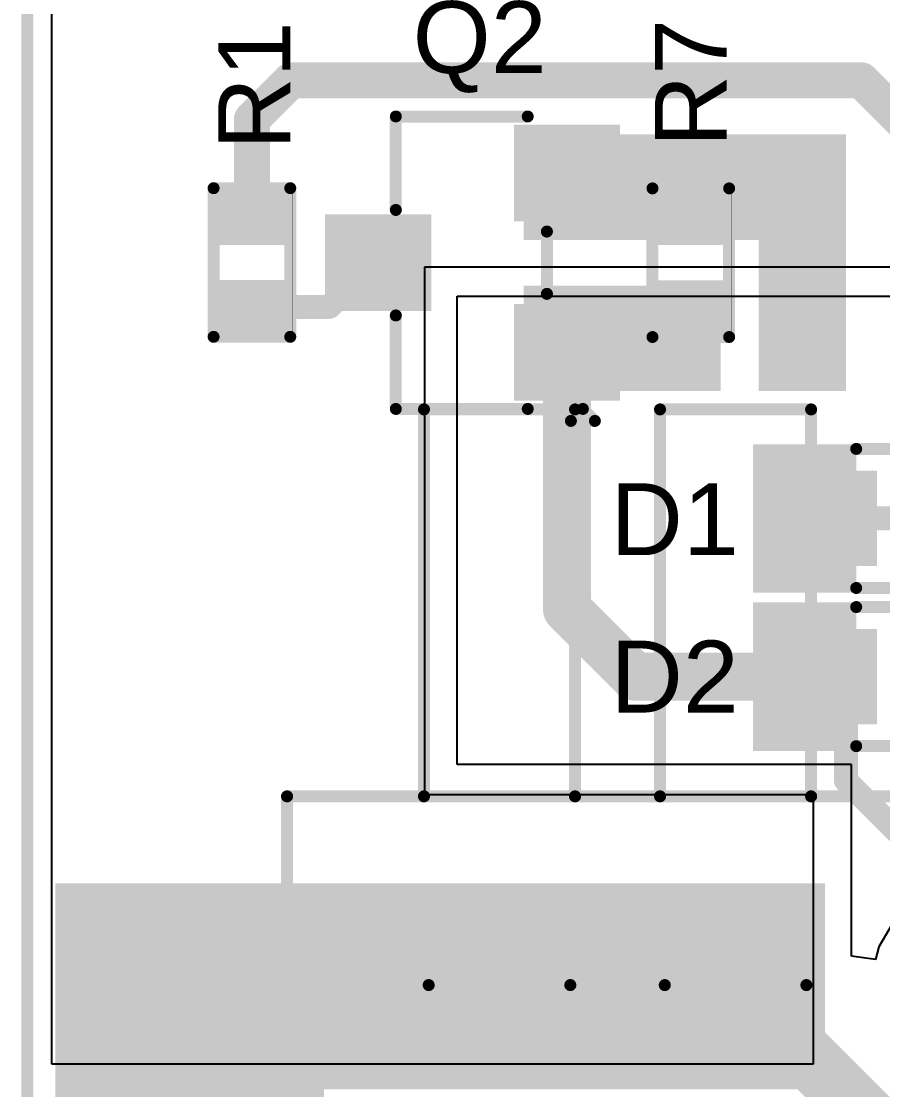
# Model space of a CAD drawing. Header units: inches. Extents: x -2.6 to 26.8, y -2.6 to 26.4.
# Drawn here: x -2.56 to 6.56, y 7.89 to 19.21 of the extents above; entities that cross this region are included whole.
import ezdxf

# ---------------------------------------------------------------- set-up
doc = ezdxf.new("R2010")
doc.units = ezdxf.units.IN
for name, color, linetype in [('Board Outline', 216, 'Continuous'), ('Bottom Layer', 5, 'Continuous'), ('Bottom Overlay', 54, 'Continuous'), ('Bottom Solder', 6, 'Continuous'), ('Multi-Layer', 9, 'Continuous'), ('Pad Holes', 156, 'Continuous'), ('Top Layer', 1, 'Continuous'), ('Top Overlay', 2, 'Continuous'), ('Top Paste', 8, 'Continuous'), ('Top Solder', 216, 'Continuous'), ('Via Holes', 16, 'Continuous')]:
    doc.layers.add(name, color=color, linetype=linetype)
doc.styles.add('Arial', font='', dxfattribs={"height": 0.2})
doc.styles.get('Arial').set_extended_font_data('Arial')

# ---------------------------------------------------------------- blocks, each defined once
blk = doc.blocks.new('SOT_23_2')
at = {"layer": 'Top Layer'}
for points in [[(-0.41, 1.46), (0.41, 1.46), (0.41, 0.54), (-0.41, 0.54)], [(-1.36, -0.54), (-0.54, -0.54), (-0.54, -1.46), (-1.36, -1.46)], [(0.54, -0.54), (1.36, -0.54), (1.36, -1.46), (0.54, -1.46)]]:
    blk.add_hatch(color=1, dxfattribs=at).paths.add_polyline_path(points)
at = {"layer": 'Top Paste'}
for points in [[(-0.41, 1.46), (0.41, 1.46), (0.41, 0.54), (-0.41, 0.54)], [(-1.36, -0.54), (-0.54, -0.54), (-0.54, -1.46), (-1.36, -1.46)], [(0.54, -0.54), (1.36, -0.54), (1.36, -1.46), (0.54, -1.46)]]:
    blk.add_hatch(color=8, dxfattribs=at).paths.add_polyline_path(points)
at = {"layer": 'Top Solder'}
for points in [[(-0.512, 1.562), (0.512, 1.562), (0.512, 0.438), (-0.512, 0.438)], [(-1.462, -0.438), (-0.438, -0.438), (-0.438, -1.562), (-1.462, -1.562)], [(0.438, -0.438), (1.462, -0.438), (1.462, -1.562), (0.438, -1.562)]]:
    blk.add_hatch(color=216, dxfattribs=at).paths.add_polyline_path(points)
at = {"layer": 'Top Overlay'}
for points in [[(-1.549, 0.813, 0.127, 0.127, 0), (-0.559, 0.813, 0.127, 0.127, 0)], [(-1.549, 0.813, 0.127, 0.127, 0), (-1.549, -0.584, 0.127, 0.127, 0)], [(0.559, 0.813, 0.127, 0.127, 0), (1.549, 0.813, 0.127, 0.127, 0)], [(1.549, 0.813, 0.127, 0.127, 0), (1.549, -0.584, 0.127, 0.127, 0)], [(-0.33, -0.787, 0.127, 0.127, 0), (0.33, -0.787, 0.127, 0.127, 0)], [(-1.676, -1.041, 0.127, 0.127, 0), (-1.676, -1.295, 0.127, 0.127, 0)], [(-1.676, -1.041, 0.127, 0.127, 0), (-1.549, -1.168, 0.127, 0.127, 0)], [(-1.549, -1.168, 0.127, 0.127, 0), (-1.676, -1.295, 0.127, 0.127, 0)]]:
    blk.add_lwpolyline(points, format="xyseb", dxfattribs=at)
for points in [[(-1.581, 0.813, 0.0635, 0.0635, 1), (-1.518, 0.813, 0.0635, 0.0635, 1)], [(-1.581, 0.813, 0.0635, 0.0635, 1), (-1.518, 0.813, 0.0635, 0.0635, 1)], [(-0.591, 0.813, 0.0635, 0.0635, 1), (-0.527, 0.813, 0.0635, 0.0635, 1)], [(0.527, 0.813, 0.0635, 0.0635, 1), (0.591, 0.813, 0.0635, 0.0635, 1)], [(1.518, 0.813, 0.0635, 0.0635, 1), (1.581, 0.813, 0.0635, 0.0635, 1)], [(1.518, 0.813, 0.0635, 0.0635, 1), (1.581, 0.813, 0.0635, 0.0635, 1)], [(-1.581, -0.584, 0.0635, 0.0635, 1), (-1.518, -0.584, 0.0635, 0.0635, 1)], [(1.518, -0.584, 0.0635, 0.0635, 1), (1.581, -0.584, 0.0635, 0.0635, 1)], [(-0.362, -0.787, 0.0635, 0.0635, 1), (-0.298, -0.787, 0.0635, 0.0635, 1)], [(0.298, -0.787, 0.0635, 0.0635, 1), (0.362, -0.787, 0.0635, 0.0635, 1)], [(-1.708, -1.041, 0.0635, 0.0635, 1), (-1.645, -1.041, 0.0635, 0.0635, 1)], [(-1.708, -1.041, 0.0635, 0.0635, 1), (-1.645, -1.041, 0.0635, 0.0635, 1)], [(-1.581, -1.168, 0.0635, 0.0635, 1), (-1.518, -1.168, 0.0635, 0.0635, 1)], [(-1.581, -1.168, 0.0635, 0.0635, 1), (-1.518, -1.168, 0.0635, 0.0635, 1)], [(-1.708, -1.295, 0.0635, 0.0635, 1), (-1.645, -1.295, 0.0635, 0.0635, 1)], [(-1.708, -1.295, 0.0635, 0.0635, 1), (-1.645, -1.295, 0.0635, 0.0635, 1)]]:
    blk.add_lwpolyline(points, format="xyseb", close=True, dxfattribs=at)
blk = doc.blocks.new('SOD_323_8')
at = {"layer": 'Top Layer'}
for points in [[(-0.75, -0.45), (-1.55, -0.45), (-1.55, 0.45), (-0.75, 0.45)], [(1.55, -0.45), (0.75, -0.45), (0.75, 0.45), (1.55, 0.45)]]:
    blk.add_hatch(color=1, dxfattribs=at).paths.add_polyline_path(points)
at = {"layer": 'Top Overlay'}
for points in [[(-2.007, 0.483), (-0.914, 0.483), (-0.914, 0.787), (-2.007, 0.787)], [(-2.007, -0.508), (-1.575, -0.508), (-1.575, 0.508), (-2.007, 0.508)], [(-2.007, -0.787), (-0.914, -0.787), (-0.914, -0.483), (-2.007, -0.483)]]:
    blk.add_hatch(color=2, dxfattribs=at).paths.add_polyline_path(points)
at = {"layer": 'Top Paste'}
for points in [[(-0.75, -0.45), (-1.55, -0.45), (-1.55, 0.45), (-0.75, 0.45)], [(1.55, -0.45), (0.75, -0.45), (0.75, 0.45), (1.55, 0.45)]]:
    blk.add_hatch(color=8, dxfattribs=at).paths.add_polyline_path(points)
at = {"layer": 'Top Solder'}
for points in [[(-0.695, -0.505), (-1.605, -0.505), (-1.605, 0.505), (-0.695, 0.505)], [(1.605, -0.505), (0.695, -0.505), (0.695, 0.505), (1.605, 0.505)]]:
    blk.add_hatch(color=216, dxfattribs=at).paths.add_polyline_path(points)
at = {"layer": 'Top Overlay'}
for points in [[(-0.914, 0.737, 0.127, 0.127, 0), (0.94, 0.737, 0.127, 0.127, 0)], [(0.94, 0.559, 0.127, 0.127, 0), (0.94, 0.737, 0.127, 0.127, 0)], [(0.94, -0.737, 0.127, 0.127, 0), (0.94, -0.559, 0.127, 0.127, 0)], [(-0.914, -0.737, 0.127, 0.127, 0), (0.94, -0.737, 0.127, 0.127, 0)]]:
    blk.add_lwpolyline(points, format="xyseb", dxfattribs=at)
for points in [[(-0.946, 0.737, 0.0635, 0.0635, 1), (-0.883, 0.737, 0.0635, 0.0635, 1)], [(0.908, 0.737, 0.0635, 0.0635, 1), (0.972, 0.737, 0.0635, 0.0635, 1)], [(0.908, 0.737, 0.0635, 0.0635, 1), (0.972, 0.737, 0.0635, 0.0635, 1)], [(0.908, 0.559, 0.0635, 0.0635, 1), (0.972, 0.559, 0.0635, 0.0635, 1)], [(0.908, -0.559, 0.0635, 0.0635, 1), (0.972, -0.559, 0.0635, 0.0635, 1)], [(-0.946, -0.737, 0.0635, 0.0635, 1), (-0.883, -0.737, 0.0635, 0.0635, 1)], [(0.908, -0.737, 0.0635, 0.0635, 1), (0.972, -0.737, 0.0635, 0.0635, 1)], [(0.908, -0.737, 0.0635, 0.0635, 1), (0.972, -0.737, 0.0635, 0.0635, 1)]]:
    blk.add_lwpolyline(points, format="xyseb", close=True, dxfattribs=at)
blk = doc.blocks.new('SOD_323_9')
at = {"layer": 'Top Layer'}
for points in [[(-0.75, -0.45), (-1.55, -0.45), (-1.55, 0.45), (-0.75, 0.45)], [(1.55, -0.45), (0.75, -0.45), (0.75, 0.45), (1.55, 0.45)]]:
    blk.add_hatch(color=1, dxfattribs=at).paths.add_polyline_path(points)
at = {"layer": 'Top Overlay'}
for points in [[(-2.007, 0.483), (-0.914, 0.483), (-0.914, 0.787), (-2.007, 0.787)], [(-2.007, -0.508), (-1.575, -0.508), (-1.575, 0.508), (-2.007, 0.508)], [(-2.007, -0.787), (-0.914, -0.787), (-0.914, -0.483), (-2.007, -0.483)]]:
    blk.add_hatch(color=2, dxfattribs=at).paths.add_polyline_path(points)
at = {"layer": 'Top Paste'}
for points in [[(-0.75, -0.45), (-1.55, -0.45), (-1.55, 0.45), (-0.75, 0.45)], [(1.55, -0.45), (0.75, -0.45), (0.75, 0.45), (1.55, 0.45)]]:
    blk.add_hatch(color=8, dxfattribs=at).paths.add_polyline_path(points)
at = {"layer": 'Top Solder'}
for points in [[(-0.695, -0.505), (-1.605, -0.505), (-1.605, 0.505), (-0.695, 0.505)], [(1.605, -0.505), (0.695, -0.505), (0.695, 0.505), (1.605, 0.505)]]:
    blk.add_hatch(color=216, dxfattribs=at).paths.add_polyline_path(points)
at = {"layer": 'Top Overlay'}
for points in [[(-0.914, 0.737, 0.127, 0.127, 0), (0.94, 0.737, 0.127, 0.127, 0)], [(0.94, 0.559, 0.127, 0.127, 0), (0.94, 0.737, 0.127, 0.127, 0)], [(0.94, -0.737, 0.127, 0.127, 0), (0.94, -0.559, 0.127, 0.127, 0)], [(-0.914, -0.737, 0.127, 0.127, 0), (0.94, -0.737, 0.127, 0.127, 0)]]:
    blk.add_lwpolyline(points, format="xyseb", dxfattribs=at)
for points in [[(-0.946, 0.737, 0.0635, 0.0635, 1), (-0.883, 0.737, 0.0635, 0.0635, 1)], [(0.908, 0.737, 0.0635, 0.0635, 1), (0.972, 0.737, 0.0635, 0.0635, 1)], [(0.908, 0.737, 0.0635, 0.0635, 1), (0.972, 0.737, 0.0635, 0.0635, 1)], [(0.908, 0.559, 0.0635, 0.0635, 1), (0.972, 0.559, 0.0635, 0.0635, 1)], [(0.908, -0.559, 0.0635, 0.0635, 1), (0.972, -0.559, 0.0635, 0.0635, 1)], [(-0.946, -0.737, 0.0635, 0.0635, 1), (-0.883, -0.737, 0.0635, 0.0635, 1)], [(0.908, -0.737, 0.0635, 0.0635, 1), (0.972, -0.737, 0.0635, 0.0635, 1)], [(0.908, -0.737, 0.0635, 0.0635, 1), (0.972, -0.737, 0.0635, 0.0635, 1)]]:
    blk.add_lwpolyline(points, format="xyseb", close=True, dxfattribs=at)
blk = doc.blocks.new('R___0402_13')
at = {"layer": 'Top Layer'}
for points in [[(-0.699, -0.318), (-0.699, 0.318), (-0.241, 0.318), (-0.241, -0.318)], [(0.241, -0.318), (0.241, 0.318), (0.699, 0.318), (0.699, -0.318)]]:
    blk.add_hatch(color=1, dxfattribs=at).paths.add_polyline_path(points)
at = {"layer": 'Top Paste'}
for points in [[(-0.699, -0.318), (-0.699, 0.318), (-0.241, 0.318), (-0.241, -0.318)], [(0.241, -0.318), (0.241, 0.318), (0.699, 0.318), (0.699, -0.318)]]:
    blk.add_hatch(color=8, dxfattribs=at).paths.add_polyline_path(points)
at = {"layer": 'Top Solder'}
for points in [[(-0.754, -0.373), (-0.754, 0.373), (-0.186, 0.373), (-0.186, -0.373)], [(0.186, -0.373), (0.186, 0.373), (0.754, 0.373), (0.754, -0.373)]]:
    blk.add_hatch(color=216, dxfattribs=at).paths.add_polyline_path(points)
at = {"layer": 'Top Overlay'}
for points in [[(-0.787, 0.406, 0.127, 0.127, 0), (-0.787, -0.406, 0.127, 0.127, 0)], [(-0.787, 0.406, 0.127, 0.127, 0), (0.787, 0.406, 0.127, 0.127, 0)], [(0.787, 0.406, 0.127, 0.127, 0), (0.787, -0.406, 0.127, 0.127, 0)], [(-0.787, -0.406, 0.127, 0.127, 0), (0.787, -0.406, 0.127, 0.127, 0)], [(-0.813, -0.432, 0.00323, 0.00323, 0), (0.813, -0.432, 0.00323, 0.00323, 0)]]:
    blk.add_lwpolyline(points, format="xyseb", dxfattribs=at)
for points in [[(-0.819, 0.406, 0.0635, 0.0635, 1), (-0.756, 0.406, 0.0635, 0.0635, 1)], [(-0.819, 0.406, 0.0635, 0.0635, 1), (-0.756, 0.406, 0.0635, 0.0635, 1)], [(0.756, 0.406, 0.0635, 0.0635, 1), (0.819, 0.406, 0.0635, 0.0635, 1)], [(0.756, 0.406, 0.0635, 0.0635, 1), (0.819, 0.406, 0.0635, 0.0635, 1)], [(-0.819, -0.406, 0.0635, 0.0635, 1), (-0.756, -0.406, 0.0635, 0.0635, 1)], [(-0.819, -0.406, 0.0635, 0.0635, 1), (-0.756, -0.406, 0.0635, 0.0635, 1)], [(-0.814, -0.432, 0.00161, 0.00161, 1), (-0.812, -0.432, 0.00161, 0.00161, 1)], [(0.756, -0.406, 0.0635, 0.0635, 1), (0.819, -0.406, 0.0635, 0.0635, 1)], [(0.756, -0.406, 0.0635, 0.0635, 1), (0.819, -0.406, 0.0635, 0.0635, 1)], [(0.812, -0.432, 0.00161, 0.00161, 1), (0.814, -0.432, 0.00161, 0.00161, 1)]]:
    blk.add_lwpolyline(points, format="xyseb", close=True, dxfattribs=at)
blk = doc.blocks.new('R___0402_19')
at = {"layer": 'Top Layer'}
for points in [[(-0.699, -0.318), (-0.699, 0.318), (-0.241, 0.318), (-0.241, -0.318)], [(0.241, -0.318), (0.241, 0.318), (0.699, 0.318), (0.699, -0.318)]]:
    blk.add_hatch(color=1, dxfattribs=at).paths.add_polyline_path(points)
at = {"layer": 'Top Paste'}
for points in [[(-0.699, -0.318), (-0.699, 0.318), (-0.241, 0.318), (-0.241, -0.318)], [(0.241, -0.318), (0.241, 0.318), (0.699, 0.318), (0.699, -0.318)]]:
    blk.add_hatch(color=8, dxfattribs=at).paths.add_polyline_path(points)
at = {"layer": 'Top Solder'}
for points in [[(-0.754, -0.373), (-0.754, 0.373), (-0.186, 0.373), (-0.186, -0.373)], [(0.186, -0.373), (0.186, 0.373), (0.754, 0.373), (0.754, -0.373)]]:
    blk.add_hatch(color=216, dxfattribs=at).paths.add_polyline_path(points)
at = {"layer": 'Top Overlay'}
for points in [[(-0.787, 0.406, 0.127, 0.127, 0), (-0.787, -0.406, 0.127, 0.127, 0)], [(-0.787, 0.406, 0.127, 0.127, 0), (0.787, 0.406, 0.127, 0.127, 0)], [(0.787, 0.406, 0.127, 0.127, 0), (0.787, -0.406, 0.127, 0.127, 0)], [(-0.787, -0.406, 0.127, 0.127, 0), (0.787, -0.406, 0.127, 0.127, 0)], [(-0.813, -0.432, 0.00323, 0.00323, 0), (0.813, -0.432, 0.00323, 0.00323, 0)]]:
    blk.add_lwpolyline(points, format="xyseb", dxfattribs=at)
for points in [[(-0.819, 0.406, 0.0635, 0.0635, 1), (-0.756, 0.406, 0.0635, 0.0635, 1)], [(-0.819, 0.406, 0.0635, 0.0635, 1), (-0.756, 0.406, 0.0635, 0.0635, 1)], [(0.756, 0.406, 0.0635, 0.0635, 1), (0.819, 0.406, 0.0635, 0.0635, 1)], [(0.756, 0.406, 0.0635, 0.0635, 1), (0.819, 0.406, 0.0635, 0.0635, 1)], [(-0.819, -0.406, 0.0635, 0.0635, 1), (-0.756, -0.406, 0.0635, 0.0635, 1)], [(-0.819, -0.406, 0.0635, 0.0635, 1), (-0.756, -0.406, 0.0635, 0.0635, 1)], [(-0.814, -0.432, 0.00161, 0.00161, 1), (-0.812, -0.432, 0.00161, 0.00161, 1)], [(0.756, -0.406, 0.0635, 0.0635, 1), (0.819, -0.406, 0.0635, 0.0635, 1)], [(0.756, -0.406, 0.0635, 0.0635, 1), (0.819, -0.406, 0.0635, 0.0635, 1)], [(0.812, -0.432, 0.00161, 0.00161, 1), (0.814, -0.432, 0.00161, 0.00161, 1)]]:
    blk.add_lwpolyline(points, format="xyseb", close=True, dxfattribs=at)
blk = doc.blocks.new('B01_A_7P_R4______B_20')
at = {"layer": 'Bottom Layer'}
h = blk.add_hatch(color=5, dxfattribs=at)
edge = h.paths.add_edge_path()
edge.add_arc((-7.5, 0), 0.8, 0, 360)
h = blk.add_hatch(color=5, dxfattribs=at)
edge = h.paths.add_edge_path()
edge.add_arc((-5, 0), 0.8, 0, 360)
at = {"layer": 'Bottom Solder'}
h = blk.add_hatch(color=6, dxfattribs=at)
edge = h.paths.add_edge_path()
edge.add_arc((-7.5, 0), 0.902, 0, 360)
h = blk.add_hatch(color=6, dxfattribs=at)
edge = h.paths.add_edge_path()
edge.add_arc((-5, 0), 0.902, 0, 360)
at = {"layer": 'Multi-Layer'}
h = blk.add_hatch(color=9, dxfattribs=at)
edge = h.paths.add_edge_path()
edge.add_arc((-7.5, 0), 0.8, 0, 360)
h = blk.add_hatch(color=9, dxfattribs=at)
edge = h.paths.add_edge_path()
edge.add_arc((-5, 0), 0.8, 0, 360)
at = {"layer": 'Pad Holes'}
h = blk.add_hatch(color=7, dxfattribs=at)
edge = h.paths.add_edge_path()
edge.add_arc((-7.5, 0), 0.5, 0, 360)
h = blk.add_hatch(color=7, dxfattribs=at)
edge = h.paths.add_edge_path()
edge.add_arc((-5, 0), 0.5, 0, 360)
at = {"layer": 'Top Layer'}
h = blk.add_hatch(color=1, dxfattribs=at)
edge = h.paths.add_edge_path()
edge.add_arc((-7.5, 0), 0.8, 0, 360)
h = blk.add_hatch(color=1, dxfattribs=at)
edge = h.paths.add_edge_path()
edge.add_arc((-5, 0), 0.8, 0, 360)
at = {"layer": 'Top Solder'}
h = blk.add_hatch(color=216, dxfattribs=at)
edge = h.paths.add_edge_path()
edge.add_arc((-7.5, 0), 0.902, 0, 360)
h = blk.add_hatch(color=216, dxfattribs=at)
edge = h.paths.add_edge_path()
edge.add_arc((-5, 0), 0.902, 0, 360)
at = {"layer": 'Bottom Overlay'}
for points in [[(-8.3, 2, 0.127, 0.127, 0), (-8.3, 6.1, 0.127, 0.127, 0)], [(-8.3, 6.1, 0.127, 0.127, 0), (-6.7, 6.1, 0.127, 0.127, 0)], [(-6.7, 2, 0.127, 0.127, 0), (-6.7, 6.1, 0.127, 0.127, 0)], [(-5.8, 2, 0.127, 0.127, 0), (-5.8, 6.1, 0.127, 0.127, 0)], [(-5.8, 6.1, 0.127, 0.127, 0), (-4.2, 6.1, 0.127, 0.127, 0)], [(-4.2, 2, 0.127, 0.127, 0), (-4.2, 6.1, 0.127, 0.127, 0)], [(-9.75, -2, 0.127, 0.127, 0), (-9.75, 2, 0.127, 0.127, 0)], [(-9.75, 2, 0.127, 0.127, 0), (0, 2, 0.127, 0.127, 0)]]:
    blk.add_lwpolyline(points, format="xyseb", dxfattribs=at)
for points in [[(-8.332, 6.1, 0.0635, 0.0635, 1), (-8.268, 6.1, 0.0635, 0.0635, 1)], [(-8.332, 6.1, 0.0635, 0.0635, 1), (-8.268, 6.1, 0.0635, 0.0635, 1)], [(-6.732, 6.1, 0.0635, 0.0635, 1), (-6.668, 6.1, 0.0635, 0.0635, 1)], [(-6.732, 6.1, 0.0635, 0.0635, 1), (-6.668, 6.1, 0.0635, 0.0635, 1)], [(-5.832, 6.1, 0.0635, 0.0635, 1), (-5.768, 6.1, 0.0635, 0.0635, 1)], [(-5.832, 6.1, 0.0635, 0.0635, 1), (-5.768, 6.1, 0.0635, 0.0635, 1)], [(-4.232, 6.1, 0.0635, 0.0635, 1), (-4.168, 6.1, 0.0635, 0.0635, 1)], [(-4.232, 6.1, 0.0635, 0.0635, 1), (-4.168, 6.1, 0.0635, 0.0635, 1)], [(-9.782, 2, 0.0635, 0.0635, 1), (-9.718, 2, 0.0635, 0.0635, 1)], [(-9.782, 2, 0.0635, 0.0635, 1), (-9.718, 2, 0.0635, 0.0635, 1)], [(-8.332, 2, 0.0635, 0.0635, 1), (-8.268, 2, 0.0635, 0.0635, 1)], [(-6.732, 2, 0.0635, 0.0635, 1), (-6.668, 2, 0.0635, 0.0635, 1)], [(-5.832, 2, 0.0635, 0.0635, 1), (-5.768, 2, 0.0635, 0.0635, 1)], [(-4.232, 2, 0.0635, 0.0635, 1), (-4.168, 2, 0.0635, 0.0635, 1)]]:
    blk.add_lwpolyline(points, format="xyseb", close=True, dxfattribs=at)

msp = doc.modelspace()

# ---------------------------------------------------------------- hatches: boundary and pattern name
at = {"layer": 'Bottom Layer'}
h = msp.add_hatch(color=5, dxfattribs=at)
edge = h.paths.add_edge_path()
edge.add_arc((5.718, 15.991), 0.3, 0, 360)
at = {"layer": 'Bottom Solder'}
h = msp.add_hatch(color=6, dxfattribs=at)
edge = h.paths.add_edge_path()
edge.add_arc((5.718, 15.991), 0.402, 0, 360)
at = {"layer": 'Top Layer'}
for points in [[(2.755, 16.896), (6.169, 16.896), (6.169, 18.015), (2.755, 18.015)], [(5.245, 15.295), (6.169, 15.295), (6.169, 18.015), (5.245, 18.015)], [(2.755, 15.295), (4.843, 15.295), (4.843, 16.413), (2.755, 16.413)], [(-2.205, 3.221), (0.643, 3.221), (0.643, 10.079), (-2.205, 10.079)], [(-2.205, 7.894), (5.948, 7.894), (5.948, 10.079), (-2.205, 10.079)]]:
    msp.add_hatch(color=1, dxfattribs=at).paths.add_polyline_path(points)
h = msp.add_hatch(color=1, dxfattribs=at)
edge = h.paths.add_edge_path()
edge.add_arc((5.718, 15.991), 0.3, 0, 360)
at = {"layer": 'Top Solder'}
h = msp.add_hatch(color=216, dxfattribs=at)
edge = h.paths.add_edge_path()
edge.add_arc((5.718, 15.991), 0.402, 0, 360)
at = {"layer": 'Via Holes'}
h = msp.add_hatch(color=7, dxfattribs=at)
edge = h.paths.add_edge_path()
edge.add_arc((5.718, 15.991), 0.15, 0, 360)

# ---------------------------------------------------------------- linework, layer by layer
at = {"layer": 'Board Outline'}
msp.add_lwpolyline([(-2.5, 0.5, 0.127, 0.127, 0), (-2.5, 19.5, 0.127, 0.127, 0)], format="xyseb", dxfattribs=at)
for points in [[(3.25, 9, 0.127, 0.127, 1), (1.75, 9, 0.127, 0.127, 1)], [(5.75, 9, 0.127, 0.127, 1), (4.25, 9, 0.127, 0.127, 1)], [(1.718, 9, 0.0635, 0.0635, 1), (1.782, 9, 0.0635, 0.0635, 1)], [(3.218, 9, 0.0635, 0.0635, 1), (3.282, 9, 0.0635, 0.0635, 1)], [(4.218, 9, 0.0635, 0.0635, 1), (4.282, 9, 0.0635, 0.0635, 1)], [(5.718, 9, 0.0635, 0.0635, 1), (5.782, 9, 0.0635, 0.0635, 1)]]:
    msp.add_lwpolyline(points, format="xyseb", close=True, dxfattribs=at)
at = {"layer": 'Bottom Layer'}
for p, q in [((-2.241, 8.163), (-2.241, 19.5)), ((22.241, 16.606), (1.707, 16.606)), ((1.707, 16.606), (1.707, 11.019)), ((2.052, 11.339), (2.052, 16.302)), ((2.052, 16.302), (7.801, 16.302)), ((6.228, 11.339), (2.052, 11.339)), ((6.228, 9.306), (6.228, 11.339)), ((1.707, 11.019), (5.821, 11.019)), ((5.821, 11.019), (5.821, 8.163)), ((6.657, 9.647), (6.518, 9.407)), ((6.518, 9.407), (6.482, 9.272)), ((6.482, 9.272), (6.228, 9.306)), ((5.821, 8.163), (-2.241, 8.163))]:
    msp.add_line(p, q, dxfattribs=at)
for points in [[(5, 9, 0.635, 0.635, 0), (6.875, 7.125, 0.635, 0.635, 0)], [(5, 9, 0.635, 0.635, 0), (5, 9, 0.635, 0.635, 0)]]:
    msp.add_lwpolyline(points, format="xyseb", dxfattribs=at)
msp.add_lwpolyline([(4.841, 9, 0.318, 0.318, 1), (5.159, 9, 0.318, 0.318, 1)], format="xyseb", close=True, dxfattribs=at)
msp.add_lwpolyline([(4.841, 9, 0.318, 0.318, 1), (5.159, 9, 0.318, 0.318, 1)], format="xyseb", close=True, dxfattribs=at)
msp.add_lwpolyline([(4.841, 9, 0.318, 0.318, 1), (5.159, 9, 0.318, 0.318, 1)], format="xyseb", close=True, dxfattribs=at)
at = {"layer": 'Top Layer'}
for points in [[(-0.122, 18.174, 0.381, 0.381, 0), (0.292, 18.588, 0.381, 0.381, 0)], [(0.292, 18.588, 0.381, 0.381, 0), (6.332, 18.588, 0.381, 0.381, 0)], [(6.332, 18.588, 0.381, 0.381, 0), (7.331, 17.589, 0.381, 0.381, 0)], [(-0.122, 17.127, 0.381, 0.381, 0), (-0.122, 18.174, 0.381, 0.381, 0)], [(0.697, 16.187, 0.254, 0.254, 0), (1.165, 16.655, 0.254, 0.254, 0)], [(1.165, 16.655, 0.254, 0.254, 0), (1.215, 16.655, 0.254, 0.254, 0)], [(-0.122, 16.187, 0.254, 0.254, 0), (0.697, 16.187, 0.254, 0.254, 0)], [(3.215, 12.983, 0.508, 0.508, 0), (3.215, 15.705, 0.508, 0.508, 0)], [(6.169, 13.945, 0.254, 0.254, 0), (6.829, 13.945, 0.254, 0.254, 0)], [(3.215, 12.983, 0.508, 0.508, 0), (3.929, 12.269, 0.508, 0.508, 0)], [(3.929, 12.269, 0.508, 0.508, 0), (6.169, 12.269, 0.508, 0.508, 0)], [(6.169, 11.167, 0.254, 0.254, 0), (6.169, 12.269, 0.254, 0.254, 0)], [(6.169, 11.167, 0.254, 0.254, 0), (6.719, 10.617, 0.254, 0.254, 0)]]:
    msp.add_lwpolyline(points, format="xyseb", dxfattribs=at)
for points in [[(0.197, 18.588, 0.191, 0.191, 1), (0.387, 18.588, 0.191, 0.191, 1)], [(0.197, 18.588, 0.191, 0.191, 1), (0.387, 18.588, 0.191, 0.191, 1)], [(6.237, 18.588, 0.191, 0.191, 1), (6.427, 18.588, 0.191, 0.191, 1)], [(6.237, 18.588, 0.191, 0.191, 1), (6.427, 18.588, 0.191, 0.191, 1)], [(-0.217, 18.174, 0.191, 0.191, 1), (-0.027, 18.174, 0.191, 0.191, 1)], [(-0.217, 18.174, 0.191, 0.191, 1), (-0.027, 18.174, 0.191, 0.191, 1)], [(-0.217, 17.127, 0.191, 0.191, 1), (-0.027, 17.127, 0.191, 0.191, 1)], [(1.101, 16.655, 0.127, 0.127, 1), (1.228, 16.655, 0.127, 0.127, 1)], [(1.101, 16.655, 0.127, 0.127, 1), (1.228, 16.655, 0.127, 0.127, 1)], [(1.151, 16.655, 0.127, 0.127, 1), (1.278, 16.655, 0.127, 0.127, 1)], [(-0.186, 16.187, 0.127, 0.127, 1), (-0.059, 16.187, 0.127, 0.127, 1)], [(0.634, 16.187, 0.127, 0.127, 1), (0.761, 16.187, 0.127, 0.127, 1)], [(0.634, 16.187, 0.127, 0.127, 1), (0.761, 16.187, 0.127, 0.127, 1)], [(3.088, 15.705, 0.254, 0.254, 1), (3.342, 15.705, 0.254, 0.254, 1)], [(6.106, 13.945, 0.127, 0.127, 1), (6.233, 13.945, 0.127, 0.127, 1)], [(3.088, 12.983, 0.254, 0.254, 1), (3.342, 12.983, 0.254, 0.254, 1)], [(3.088, 12.983, 0.254, 0.254, 1), (3.342, 12.983, 0.254, 0.254, 1)], [(3.802, 12.269, 0.254, 0.254, 1), (4.056, 12.269, 0.254, 0.254, 1)], [(3.802, 12.269, 0.254, 0.254, 1), (4.056, 12.269, 0.254, 0.254, 1)], [(6.042, 12.269, 0.254, 0.254, 1), (6.296, 12.269, 0.254, 0.254, 1)], [(6.106, 12.269, 0.127, 0.127, 1), (6.233, 12.269, 0.127, 0.127, 1)], [(6.106, 11.167, 0.127, 0.127, 1), (6.233, 11.167, 0.127, 0.127, 1)], [(6.106, 11.167, 0.127, 0.127, 1), (6.233, 11.167, 0.127, 0.127, 1)]]:
    msp.add_lwpolyline(points, format="xyseb", close=True, dxfattribs=at)

# ---------------------------------------------------------------- block references
at = {"rotation": 90}
for name, p in [('SOT_23_2', (2.215, 16.655)), ('R___0402_19', (-0.122, 16.657)), ('R___0402_13', (4.526, 16.655))]:
    msp.add_blockref(name, p, dxfattribs=at)
for name, p in [('B01_A_7P_R4______B_20', (10, 9)), ('SOD_323_9', (7.192, 13.945)), ('SOD_323_8', (7.192, 12.269))]:
    msp.add_blockref(name, p)

# ---------------------------------------------------------------- texts
at = {"layer": 'Top Overlay', "style": 'Arial'}
for s, p in [('Q2', (1.58, 18.664)), ('D1', (3.673, 13.556)), ('D2', (3.673, 11.888))]:
    msp.add_text(s, height=0.762, dxfattribs=at).set_placement(p)
for s, p in [('R1', (0.284, 17.851)), ('R7', (4.907, 17.877))]:
    msp.add_text(s, height=0.762, rotation=90, dxfattribs=at).set_placement(p)

doc.saveas('drawing.dxf')
